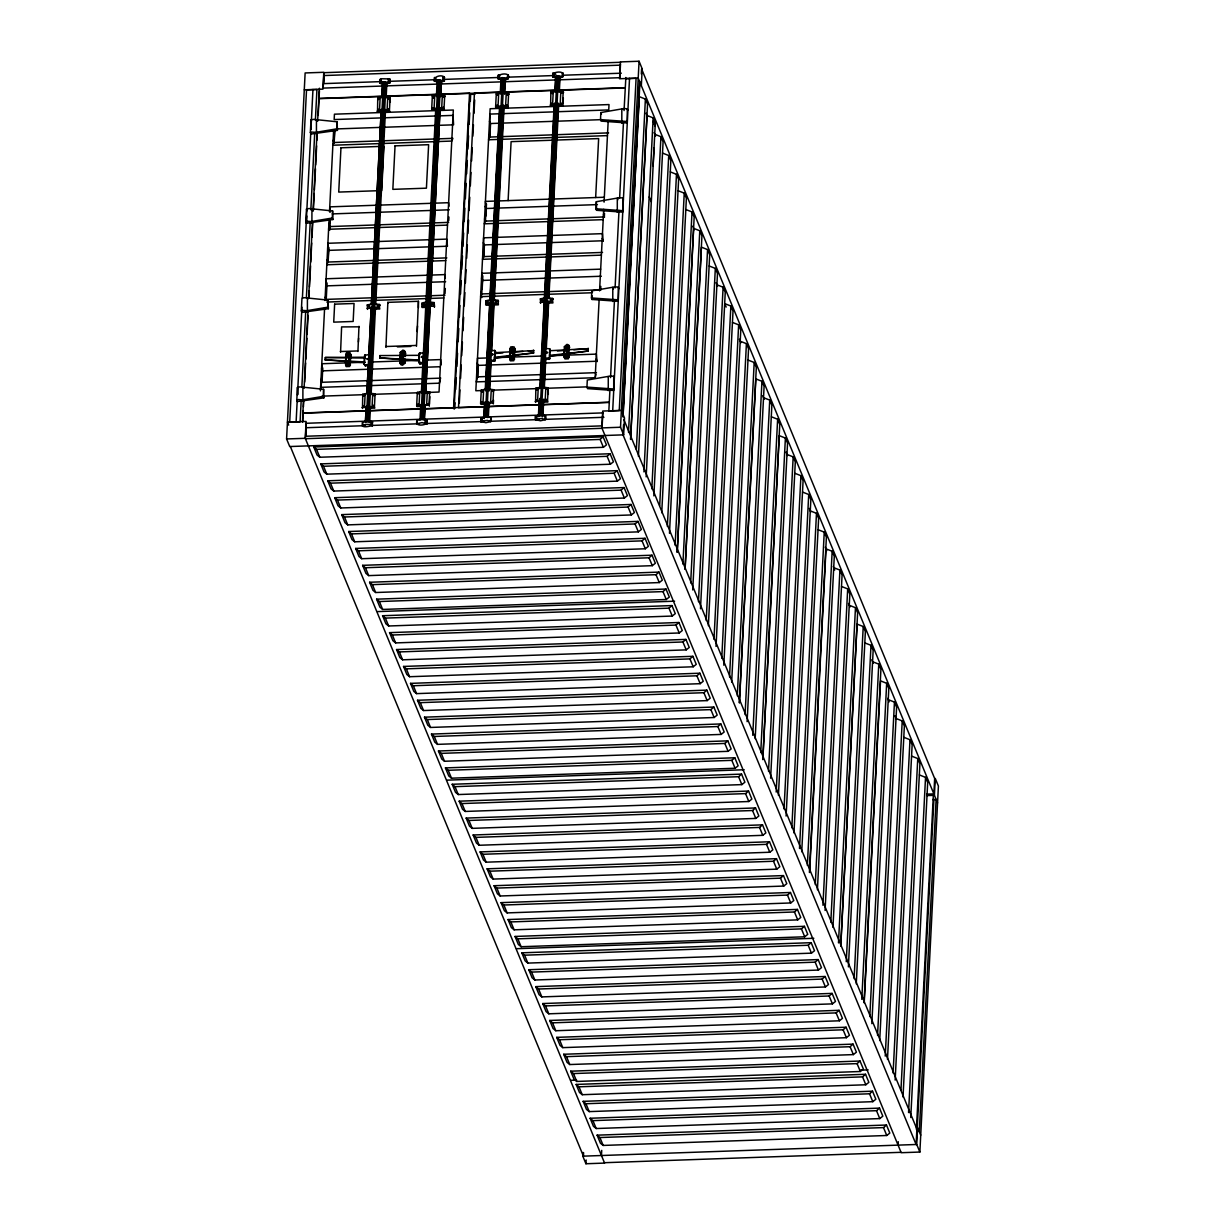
<?xml version="1.0" encoding="UTF-8"?>
<svg xmlns="http://www.w3.org/2000/svg" width="1225" height="1225" viewBox="0 0 1225 1225"><rect width="100%" height="100%" fill="white"/><g stroke="black" fill="none" stroke-linecap="round" stroke-linejoin="round"><path stroke-width="1.5" d="M937.554 802.896L934.415 795.316L935.272 778.457L938.411 786.037L919.868 1152.051L901.217 1152.71L601.873 427.908L602.731 411.049L621.381 410.406L624.505 417.985L623.647 434.844L289.728 446.543L286.589 438.963L305.132 72.949L323.783 72.29L322.925 89.149L304.29 89.808M296.802 400.039L297.445 387.437L299.972 386.87L323.599 389.29L323.859 397.865L297.43 401.555L296.802 400.039L298.226 399.564L302.253 399.855L323.232 396.364L323.859 397.865M301.319 310.874L301.962 298.272L304.489 297.69L328.101 300.11L328.377 308.7L301.947 312.39L301.319 310.874L302.743 310.4L306.771 310.691L327.749 307.199L328.377 308.7M305.837 221.71L306.48 209.108L309.006 208.526L332.618 210.945L332.894 219.535L306.464 223.226L305.837 221.71L307.261 221.235L311.288 221.526L332.266 218.035L332.894 219.535M310.354 132.545L310.997 119.943L313.523 119.361L337.135 121.78L337.411 130.371L310.982 134.046L310.354 132.545L311.778 132.07L315.805 132.346L336.783 128.855L337.411 130.371M296.128 421.798L297.185 400.789M297.476 395.062L301.932 307.215M302.422 297.66L310.737 133.418M310.936 129.605L312.957 89.502M297.797 394.358L297.445 387.437M306.464 223.226L306.832 216.013M311.257 128.656L310.997 119.943M301.166 400.805L300.094 421.813L289.697 422.181L306.526 89.869L316.938 89.517L315.392 120.065M301.84 387.437L305.714 311.043M306.388 297.675L310.155 223.195M310.844 209.827L314.703 133.433M302.897 387.253L302.881 401.356M307.414 298.088L307.398 312.191M302.498 421.676L303.494 399.779M304.076 388.34L307.934 312.038M308.608 298.686L312.482 222.399M313.049 210.96L317.015 132.759M317.597 121.306L319.388 88.231M302.652 422.058L303.233 410.62M303.433 406.822L303.708 401.096M304.673 382.062L305.637 363.013M305.837 359.201L306.893 338.253M307.092 334.44L308.057 315.407M308.93 298.257L309.312 290.647M309.496 286.834L310.568 265.886M310.752 262.073L311.717 243.025M312.007 237.313L312.788 222.077M313.355 210.654L314.228 193.519M314.427 189.707L315.483 168.759M315.683 164.946L316.647 145.898M316.938 140.186L317.321 132.576M318.194 115.426L319.434 90.681M582.993 1152.419L582.809 1156.17L585.933 1163.75L604.583 1163.092L305.239 438.305L306.097 421.446L287.446 422.104L288.702 425.136M320.414 390.882L324.625 307.72M324.993 300.477L329.127 218.969M329.494 211.772L333.629 130.187M422.502 383.777L320.598 387.345L322.451 370.853L321.792 363.748L346.323 362.891M373.273 277.11L326.095 278.764L326.064 299.39L371.359 297.813M428.719 261.185L326.799 264.768L327.963 262.043L328.545 250.375L327.902 243.285L375.08 241.631M375.784 227.62L328.606 229.274L330.122 219.352M434.768 141.656L332.863 145.224L334.012 142.513L334.609 130.677M322.772 367.944L322.022 382.659L320.965 380.102M327.075 282.96L326.217 299.757L325.161 297.2M328.867 247.465L328.116 262.41L327.06 259.853M329.739 230.193L330.183 221.526M334.762 131.044L334.165 142.881L333.108 140.324M323.232 396.364L323.599 389.29M327.749 307.199L328.101 300.11M332.266 218.035L332.618 210.945M336.783 128.855L337.135 121.78M364.774 362.753L325.238 359.859L325.36 357.501L364.667 357.21L365.004 358.052L325.36 357.501M325.391 360.227L325.513 357.884M340.581 352.08L341.607 326.922L359.185 326.83M345.343 360.793L346.231 366.597L349.676 366.474L350.962 355.158L349.906 352.601L346.461 352.723L345.496 357.562M345.588 365.05L346.078 355.327L346.874 353.734L350.335 353.612M346.093 363.641L349.202 363.029L346.093 363.641L345.833 361.268L348.911 361.161L349.171 363.534M346.537 354.775L346.491 355.924L349.554 355.817L349.615 354.668L346.537 354.775L345.557 360.15M345.802 365.586L347.502 366.168L350.059 363.871L350.549 354.147L350.962 355.158M357.93 351.468L358.971 326.309M358.42 342.005L358.603 338.207M364.192 364.162L364.652 355.327L369.123 354.576L369.047 365.724L365.326 365.862L364.192 364.162L365.326 365.862M362.478 408.492L362.753 394.297L365.908 393.577A4.823 2.052 2.9 0 1 371.451 393.393L375.095 393.853L375.493 394.833M364.667 357.21L364.422 361.926L325.238 359.859M367.5 309.389L367.286 304.933L370.44 304.229A4.823 2.052 2.9 0 1 375.983 304.03L379.612 304.504L380.026 305.469M377.499 112.164L377.759 97.954L380.914 97.25A4.823 2.052 2.9 0 1 386.457 97.051L390.101 97.525L390.316 102.287M365.004 358.052L364.652 355.327M362.309 425.871L362.569 422.12L367.5 421.032L372.369 421.722L372.431 425.81L371.114 425.887C358.052 429.133 362.248 422.058 372.201 425.243L372.431 425.81M381.266 83.821L379.673 83.086L380.807 78.737L389.734 78.936L389.795 83.024L385.63 84.035M362.569 426.086L362.569 422.12M379.934 83.3L379.934 79.334M362.079 407.512L364.453 407.435L365.127 394.205M367.102 308.424L369.475 308.333L369.659 304.857M377.086 111.184L379.474 111.108L380.133 97.877M366.183 406.669L365.417 421.905L369.705 422.058M366.872 393.317L371.206 307.552M371.405 303.739L381.251 109.331M381.833 97.893L382.598 82.642L384.742 82.075L386.886 83.361M365.417 422.487L366.183 407.236M366.872 393.883L368.312 365.295M368.893 353.872L371.206 308.118M371.405 304.305L381.159 111.797M381.924 96.545L382.598 82.642M366.229 421.477L383.425 82.213M367.561 421.354L384.742 82.075M368.878 421.568L386.074 82.305M369.705 422.625L370.471 406.807M371.144 394.037L375.493 307.705M375.692 304.458L385.538 109.469M386.12 98.046L386.886 82.795M370.853 425.243L371.022 421.737M389.795 83.024L388.218 82.458L388.386 78.936M369.537 408.247L374.819 408.063L374.421 407.083L372.048 407.175L372.722 393.945M374.559 309.144L379.842 308.96L379.444 307.98L377.07 308.072L377.239 304.581M384.543 111.919L389.841 111.72L389.428 110.755L387.054 110.832L387.728 97.617M372.201 425.243L372.369 421.722M389.565 82.443L389.734 78.936M374.421 407.083L375.095 393.853M379.444 307.98L379.612 304.504M389.428 110.755L390.101 97.525M423.636 363.825L419.899 363.947L419.348 360.839L379.811 357.945L379.934 355.587L419.241 355.311L419.593 356.138M379.964 358.312L379.934 355.587M385.936 347.303L387.85 302.361L418.429 301.289L418.46 307.582M405.215 359.721L405.062 362.967L402.504 365.264L400.805 364.683L399.748 362.125L399.917 358.894M400.085 355.648L400.253 352.402L402.795 350.105L404.495 350.687L405.552 353.244L405.383 356.49M400.33 359.905L400.177 363.136L399.748 362.125M400.498 356.659L401.463 351.82M403.362 358.695C405.904 362.722 398.998 362.967 400.284 358.803M400.56 357.042L401.126 352.861L404.204 352.754L403.638 356.934L400.284 357.072M400.391 363.672L403.837 363.549L404.801 358.711M404.97 355.48L405.123 352.233L405.552 353.244M416.5 346.231L418.429 301.289M417.25 331.5L417.526 325.988M419.226 363.335L419.226 353.413L423.697 352.662L424.141 353.734M420.588 406.455L417.067 406.577L416.668 405.597L417.327 392.383L420.481 391.663A4.823 2.052 2.9 0 1 426.024 391.479L429.669 391.939L430.082 392.919M419.348 360.839L419.241 355.311M427.372 307.291L422.089 307.475L421.859 303.019L425.014 302.315A4.823 2.052 2.9 0 1 430.557 302.116L434.201 302.59L434.431 307.046L434.201 302.59M437.371 110.066L432.073 110.25L431.675 109.27L432.348 96.04L435.503 95.336A4.823 2.052 2.9 0 1 441.046 95.137L444.69 95.611L445.088 96.591M416.898 423.957L417.143 420.221L422.089 419.118L426.958 419.808L427.02 423.896L425.703 423.988C422.671 425.657 414.326 426.101 417.143 420.221M437.938 82.167C428.49 80.421 439.132 72.995 444.323 77.022L444.384 81.11L440.219 82.121M434.523 81.386L434.523 77.42M416.668 405.597L419.042 405.521L419.716 392.291M421.691 306.51L424.064 306.418L424.233 302.942M431.675 109.27L434.048 109.193L434.722 95.963M420.007 420.007L420.772 404.755M421.354 393.317L435.733 109.316M436.422 96.545L437.187 80.727L439.331 80.161L441.475 80.881L440.694 96.698M423.697 352.662L423.192 362.738L418.782 362.248M437.999 80.299L420.818 419.562L423.467 419.654L440.648 80.391M422.135 419.44L439.331 80.161M424.279 420.144L425.06 404.893M425.642 393.47L440.127 107.555M440.694 96.132L441.475 80.881M424.386 418.812L425.06 405.475M425.733 392.123L430.082 306.357M430.266 302.544L440.127 108.137M427.02 423.896L425.427 423.329L425.611 419.823M444.384 81.11L442.792 80.544L442.975 77.022M429.408 406.149L429.01 405.169L426.622 405.261L427.295 392.031M434.017 306.066L431.644 306.158L431.828 302.667M444.415 109.821L444.017 108.841L441.643 108.918L442.317 95.703M426.775 423.329L426.958 419.808M444.139 80.544L444.323 77.022M429.01 405.169L429.669 391.939M444.017 108.841L444.69 95.611M429.5 404.25L429.883 396.701M445.042 293.541L445.303 288.472M448.748 220.592L448.917 216.993M440.908 94.141L469.542 93.146L453.587 407.848L424.968 408.844M454.123 409.119L470.063 94.417L474.978 94.248M454.751 408.492L455.042 402.78M455.715 389.428L456.297 377.974M456.879 366.535L457.553 353.183M458.135 341.744L458.808 328.392M459.39 316.938L459.957 305.5M460.539 294.061L461.228 280.709M461.794 269.255L462.483 255.918M462.958 246.378L463.632 233.026M464.214 221.587L464.888 208.235M465.377 198.695L466.143 183.428M466.633 173.904L467.307 160.552M467.889 149.098L468.562 135.745M469.144 124.307L469.726 112.868M470.308 101.415L470.599 95.703L469.542 93.146M459.314 403.224L460.003 389.887M460.569 378.433L461.258 365.081M461.733 355.556L462.407 342.204M462.989 330.75L463.663 317.397M464.244 305.959L464.918 292.607M465.408 283.067L466.082 269.714M466.664 258.276L467.337 244.923M467.919 233.485L468.593 220.132M469.083 210.593L469.757 197.24M470.339 185.802L471.013 172.449M471.594 160.996L472.268 147.658M472.85 136.205L473.432 124.766M473.998 113.312L474.688 99.975M485.728 381.557L476.28 381.894L477.551 376.841L477.474 358.282L486.922 357.96M490.046 296.328L480.598 296.664L481.762 293.939L482.436 280.418L481.792 273.313L491.225 272.976M546.656 257.051L482.497 259.302L483.645 256.592L483.584 237.818L493.017 237.497M493.721 223.486L484.288 223.823L485.452 221.097L486.08 208.51L485.422 201.405L494.869 201.068M497.993 139.436L488.545 139.773L489.709 137.062L489.847 114.093L554.022 111.858M481.747 297.583L480.858 291.749M482.16 289.238L482.834 275.87M485.866 216.075L486.478 203.962M489.816 404.036L481.012 404.342L480.598 403.362L481.272 390.132L484.426 389.428A4.823 2.052 2.9 0 1 489.969 389.228L493.614 389.703L494.012 390.683M498.146 300.355L498.361 304.811L486.019 305.239L485.804 300.783L488.959 300.079A4.823 2.052 2.9 0 1 494.502 299.88L498.146 300.355L498.544 301.319M499.54 107.877L496.018 107.999L495.62 107.034L496.278 93.804L499.433 93.1A4.823 2.052 2.9 0 1 504.976 92.901L508.62 93.376L509.033 94.356M480.751 421.431L480.935 417.909L482.252 417.832C485.299 416.148 493.537 415.75 490.796 421.599L485.85 422.702L480.751 421.431L487.198 420.374L490.796 421.599M501.102 79.686L498.116 78.645L498.299 75.123L499.616 75.047C502.663 73.347 510.902 72.964 508.161 78.813L505.481 79.809M480.981 422.013L480.935 417.909M498.345 79.212L498.299 75.123M482.068 421.354L482.252 417.832M480.598 403.362L482.972 403.285L483.645 390.055M485.621 304.259L487.994 304.183L488.178 300.692M495.62 107.034L497.993 106.943L498.667 93.728M498.116 78.645L499.433 78.568L499.616 75.047M484.579 402.811L483.798 418.062L484.978 402.29M485.253 389.473L489.602 303.708M489.786 299.895L499.54 107.387M500.213 94.034L500.994 78.798L502.495 77.956L505.496 78.905L504.715 94.157M485.544 390.852L499.938 106.851M500.612 93.513L501.392 78.262M484.258 418.613L484.457 414.8M486.202 380.5L486.968 365.249M487.351 357.623L488.132 342.372M488.607 332.848L489.388 317.597M489.862 308.072L490.061 304.259M490.245 300.447L490.643 292.821M491.026 285.195L491.792 269.944M492.282 260.42L493.047 245.168M493.537 235.644L494.303 220.393M494.793 210.853L495.467 197.516M495.941 187.992L496.722 172.74M497.197 163.216L497.978 147.965M498.452 138.425L499.233 123.189M499.708 113.649L499.999 107.938M500.872 90.788L500.994 78.798M485.299 417.22L502.495 77.956M486.692 417.266L503.888 77.987M490.796 350.319L490.276 360.395L494.012 360.257L495.206 350.748L490.796 350.319L491.24 351.391M487.841 417.618L488.622 402.367M489.188 390.943L503.674 105.028M504.256 93.605L505.037 78.354M488.407 416.27L489.081 402.933M489.755 389.581L491.21 360.992M491.684 351.468L494.104 303.815M494.288 300.002L504.042 107.494M493.537 400.131L493.338 403.913L492.94 402.933L490.567 403.01L491.24 389.795M497.962 303.831L495.589 303.922L495.757 300.431M503.062 107.754L508.36 107.57L507.962 106.606L505.573 106.682L506.247 93.452M490.612 421.155L490.781 417.633M508.161 78.813L508.145 74.848M490.72 361.467L495.191 360.671L495.222 352.647L533.794 350.58L528.327 350.993M492.94 402.933L493.614 389.703M502.847 352.922L495.558 353.474L495.206 350.748M507.962 106.606L508.62 93.376M508.115 200.578L511.101 141.641L552.965 140.186M509.478 355.051L510.381 360.839L513.826 360.717L515.112 349.401L514.056 346.859L510.611 346.981L509.646 351.805M509.738 359.308L509.906 356.062M513.765 348.926L513.214 353.091L510.136 353.213L510.687 349.033L513.765 348.926L513.168 352.57L510.09 352.693L509.814 348.558M510.243 357.884L513.352 357.271L510.243 357.884L509.983 355.51L513.061 355.403L513.321 357.777M510.687 349.033L510.641 350.166L513.704 350.059M509.952 359.828L513.413 359.706L514.362 354.882M514.531 351.636L514.699 348.39L515.112 349.401M495.329 358.175L533.671 352.922L533.641 350.212M535.585 402.428L535.861 388.218L539.015 387.513A4.823 2.052 2.9 0 1 544.558 387.33L548.203 387.789L548.31 394.435M540.608 303.325L540.378 298.869L543.532 298.165A4.823 2.052 2.9 0 1 549.076 297.966L552.72 298.441L553.118 299.405M550.607 106.1L550.867 91.89L554.022 91.186A4.823 2.052 2.9 0 1 559.565 90.987L563.209 91.462L563.607 92.442M535.34 419.517L535.509 416.01L536.826 415.918C539.873 414.234 548.126 413.836 545.37 419.685L540.439 420.788L535.34 419.517L541.787 418.46L545.37 419.685M555.691 77.772L552.705 76.731L552.873 73.209L554.19 73.132C557.237 71.433 565.491 71.05 562.734 76.899L560.07 77.895M535.57 420.098L535.509 416.01M552.934 77.297L552.873 73.209M536.642 419.44L536.826 415.918M535.187 401.448L537.561 401.371L538.234 388.141M540.21 302.345L542.583 302.269L542.752 298.778M550.193 105.12L552.567 105.028L553.241 91.814M552.705 76.731L554.022 76.654L554.19 73.132M539.153 400.897L538.388 416.148L542.43 415.704M539.827 387.559L554.129 105.472M554.803 92.135L555.568 76.884L557.069 76.042L560.07 76.991L559.304 92.243M538.847 416.699L539.643 398.462M540.302 388.111L544.574 301.258M544.773 297.445L554.619 103.038M555.201 91.599L555.966 76.348M539.888 415.306L557.069 76.042M541.282 415.352L558.462 76.073M542.491 416.791L543.196 400.468M543.946 388.203L548.218 301.35M548.478 298.624L558.263 103.13M558.845 91.691L559.611 76.44M542.889 416.255L543.762 399.105M544.344 387.667L545.783 359.078M546.365 347.64L548.678 301.901M548.877 298.088L558.631 105.58M542.644 402.183L547.927 401.999L547.529 401.019L545.156 401.096L545.814 387.881M547.667 303.08L552.95 302.897L552.552 301.917L550.178 302.008L550.347 298.517M552.368 106.039L562.933 105.656L562.535 104.692L560.162 104.768L560.836 91.538M545.186 419.241L545.37 415.719M562.734 76.899L562.734 72.933M549.336 357.685L549.78 348.834L545.37 348.405L544.865 358.481L549.336 357.685L549.78 358.757L545.309 359.553M549.78 358.757L549.795 350.733L588.383 348.666L573.805 349.768M547.529 401.019L548.203 387.789M550.147 351.56L549.78 348.834M552.552 301.917L552.72 298.441M562.535 104.692L563.209 91.462M563.041 103.773L563.316 98.107M569.365 353.979L568.415 358.803L564.955 358.925L563.898 356.368L564.403 346.66L566.945 344.347L568.645 344.945L569.702 347.502M569.058 345.955L565.613 346.078L564.648 350.901L567.742 350.672L568.354 347.012L565.276 347.119L564.373 351.805M564.572 353.596L567.65 353.489C569.64 357.302 563.01 356.781 564.434 353.045M564.434 351.315L565.276 347.119M567.512 351.208L568.354 347.012M564.541 357.914L567.987 357.792L568.783 356.199L569.273 346.476M595.656 197.516L598.642 138.578L556.763 140.048M549.903 356.261L588.26 351.024L588.23 348.298M613.725 376.366L613.71 390.469L587.556 388.631L586.943 387.115L587.296 380.041L610.8 375.968L613.725 376.366L614.353 377.867M618.242 287.186L618.227 301.304L592.073 299.467L591.461 297.951L591.813 290.876L615.317 286.803L618.242 287.186L618.87 288.702M622.759 198.021L622.744 212.139L596.59 210.302L595.978 208.786L596.33 201.712L619.835 197.638L622.759 198.021L623.387 199.537M627.277 108.857L627.261 122.975L601.107 121.122L600.495 119.621L600.847 112.547L624.352 108.474L627.277 108.857L627.904 110.373M592.073 299.467L592.257 295.929M596.59 210.302L596.33 201.712M544.222 379.505L595.182 377.713L599.117 299.957M599.576 290.861L603.711 209.352M604.078 202.14L608.212 120.555M600.648 289.774L600.817 286.39M604.522 213.334L604.338 216.932L498.652 220.638M602.822 412.902L602.042 428.306L305.408 438.703L306.189 423.283L365.218 421.216M619.804 77.711L620.493 64.006M608.274 376.55L608.258 390.653M621.825 109.056L621.81 123.158M609.912 389.979L608.84 410.987L619.253 410.62L636.081 78.323L625.684 78.691M610.54 377.591L614.46 300.232M615.072 287.952L619.008 210.47M619.62 198.312L623.479 122.01M624.061 110.572L625.853 77.497M612.699 410.712L629.528 78.4M583.605 1152.725L583.422 1156.14L290.34 446.513M623.647 434.844L620.524 427.249L639.067 61.25L620.417 61.908L619.559 78.752L638.21 78.109L933.879 793.892L926.667 794.137M622.805 413.866L639.634 81.57M622.974 416.806L639.756 85.428M623.035 416.607L639.251 96.652L645.391 99.072L647.535 104.248L630.553 439.438M585.933 1163.75L586.132 1159.998M623.556 424.585L623.035 434.86L916.116 1144.487L916.897 1129.082L623.816 419.455M641.318 73.99L641.578 68.86L934.66 778.487L933.879 793.892M641.333 85.689L642.191 68.83L639.067 61.25M628.517 432.348L645.391 99.072M630.615 439.224L647.014 115.472L653.17 117.876L655.298 123.067L638.424 456.343M636.372 449.253L653.17 117.876M601.46 1155.512L601.72 1150.382M653.093 166.003L653.997 148.026M643.952 471.885L660.933 136.695L654.793 134.291M646.157 476.862L663.077 141.886L660.933 136.695M651.822 488.79L668.712 155.514L662.557 153.094M653.859 495.88L670.841 160.689L668.712 155.514M659.693 505.711L676.476 174.333L670.335 171.913M661.73 512.785L678.619 179.508L676.476 174.333M667.365 526.428L684.239 193.137L678.099 190.733M669.478 533.304L686.383 198.328L684.239 193.137M675.128 545.232L692.018 211.956L685.878 209.536M677.18 552.322L694.162 217.131L692.018 211.956M677.241 552.123L693.641 228.355L699.781 230.775L701.925 235.95L685.051 569.227M682.907 564.051L699.781 230.775M685.112 569.028L701.42 247.174L707.56 249.578L709.704 254.769L692.722 589.96M690.67 582.87L707.56 249.578M698.449 601.689L715.323 268.397L709.183 265.993M700.486 608.764L717.467 273.588L715.323 268.397M706.212 620.493L723.102 287.217L716.962 284.797M708.356 625.684L725.246 292.392L723.102 287.217M713.991 639.312L730.866 306.036L724.725 303.616L726.149 307.077M716.028 646.402L733.009 311.211L730.866 306.036M721.755 658.131L738.644 324.839L732.504 322.435M723.807 665.206L740.773 330.03L738.644 324.839M729.533 676.935L746.408 343.658L740.268 341.254M731.662 682.126L748.552 348.849L746.408 343.658M737.297 695.754L754.187 362.478L748.031 360.058M739.349 702.844L756.315 367.653L754.187 362.478M739.41 702.629L755.81 378.877L761.95 381.297L764.094 386.472L747.112 721.663M745.076 714.573L761.95 381.297M752.747 735.291L769.729 400.1L763.573 397.696M755.182 738.675L771.857 405.291L769.729 400.1M760.74 752.518L777.63 419.241L771.474 416.822M762.792 759.607L779.758 424.417L777.63 419.241M762.853 759.393L779.253 435.641L785.393 438.06L787.537 443.236L770.617 778.212M768.519 771.337L785.393 438.06M776.191 792.054L793.172 456.864L787.017 454.46M778.426 795.331L795.301 462.055L793.172 456.864M784.046 808.959L800.936 475.683L794.795 473.263M786.098 816.049L803.079 480.858L800.936 475.683M791.825 827.778L808.714 494.502L802.559 492.083M793.968 832.954L810.843 499.678L808.714 494.502M799.496 848.496L816.478 513.306L810.338 510.902M801.732 851.773L818.622 518.497L816.478 513.306M807.367 865.417L824.241 532.125L818.101 529.721M809.403 872.491L826.385 537.316L824.241 532.125M809.71 870.699L826.002 548.846L832.158 551.265L834.286 556.441L817.412 889.717M815.268 884.542L832.158 551.265M822.94 905.26L839.921 570.084L833.781 567.665M825.083 910.451L842.065 575.26L839.921 570.084M830.81 922.18L847.685 588.888L841.544 586.484M832.954 927.356L849.828 594.079L847.685 588.888M838.482 942.898L855.463 607.707L849.323 605.288M840.717 946.175L857.607 612.883L855.463 607.707M840.779 945.96L857.087 624.107L863.227 626.526L865.371 631.702L848.389 966.893M846.261 961.702L863.227 626.526M854.116 978.622L871.006 645.33L864.865 642.926M856.26 983.798L873.149 650.521L871.006 645.33M861.787 999.34L878.769 664.149L872.629 661.745M864.038 1002.617L880.913 669.34L878.769 664.149M864.222 1002.724L880.53 680.87L886.67 683.29L888.814 688.465L871.832 1023.656M869.796 1016.566L886.67 683.29M877.559 1035.385L894.449 702.093L888.309 699.689M879.703 1040.561L896.593 707.284L894.449 702.093M885.231 1056.103L902.213 720.913L896.072 718.508M887.482 1059.38L904.356 726.103L902.213 720.913M893.102 1073.008L909.991 739.732L903.851 737.312M895.153 1080.098L912.135 744.907L909.991 739.732M898.078 1145.115L898.262 1141.7M900.972 1089.928L917.755 758.551L911.614 756.131M903.009 1097.003L919.898 763.726L917.755 758.551M908.552 1112.545L925.533 777.354L919.393 774.95M910.757 1117.522L927.677 782.545L925.533 777.354M916.423 1129.45L933.297 796.173M917.203 1129.389L933.909 799.45M919.868 1152.051L916.729 1144.472L917.586 1127.612L920.71 1135.192M919.286 1131.732L936.114 799.435L932.654 799.558M348.712 359.369L349.554 355.817M400.223 357.562L400.361 356.353L403.592 356.414L404.204 352.754M403.301 357.455L403.592 356.414M349.615 354.668L348.62 360.043M400.529 356.521L401.126 352.861M440.342 379.811L439.484 383.18L426.285 383.639M595.182 377.713L596.024 374.345M379.673 83.086L382.43 81.861L388.218 82.458M434.263 81.172L437.019 79.947L442.792 80.544M508.421 75.062L507.456 75.889M562.995 73.148L562.045 73.975M545.63 415.933L544.681 416.76M378.357 99.378L379.306 98.995M378.418 99.531L379.382 99.148M377.821 110.127L378.693 109.546L377.958 110.464M378.831 109.898L377.882 110.281M389.228 98.444L388.493 99.363L389.305 98.643M388.417 99.179L389.366 98.796M387.728 109.576L388.907 109.729L388.31 109.071M388.769 109.392L387.804 109.775L388.83 109.546M432.946 97.464L433.895 97.081M433.083 97.801L433.956 97.234M432.394 108.213L433.497 108.168L432.456 108.367M442.853 96.913L444.032 97.066L443.083 97.449M442.929 97.112L443.894 96.729M443.006 97.265L443.955 96.882M442.317 107.662L443.343 107.478M443.404 107.632L442.455 108.014M443.312 108.183L443.266 107.279M368.832 305.821L368.021 306.556L367.286 304.933M367.944 306.357L368.893 305.974M347.563 353.658L348.727 353.811L347.778 354.193M347.701 353.994L348.65 353.612M347.073 364.928L348.022 364.545M347.134 365.081L348.099 364.698M377.943 306.02L378.831 305.469M378.326 306.143L378.755 305.285M496.829 95.029L498.008 95.182L496.967 95.366M496.906 95.213L497.871 94.83M367.469 358.603C365.647 359.859 368.25 357.838 367.439 359.308M497.381 105.733C495.359 107.08 497.886 104.707 496.86 105.258M496.37 105.963L497.319 105.58M506.905 94.861L507.854 94.478M507.778 94.294L507.426 95.351L507.916 94.631M506.277 105.427L507.456 105.58L506.507 105.963M506.354 105.61L507.318 105.227M506.43 105.779L507.38 105.381M363.458 395.017C363.886 397.757 364.728 393.485 363.35 395.568M364.376 395.338L363.412 395.721M362.738 406.118L363.764 405.934M362.876 406.47L363.687 405.735M373.349 395.216L374.452 395.185M373.487 395.568L374.36 394.986M423.483 304.06L422.38 304.106L423.421 303.907M372.798 405.965L373.763 405.582M372.951 406.317L373.824 405.735M402.137 351.743L403.316 351.897L402.29 352.08M402.213 351.927L403.178 351.544M401.662 363.013L402.612 362.631M401.586 362.83L402.673 362.784M432.563 303.402C432.992 306.143 433.818 301.855 432.456 303.953M432.517 304.106L433.482 303.708M551.556 93.452L552.444 92.916M421.676 356.552L421.247 357.424M552.414 93.621L552.582 93.268M422.013 357.394L421.967 356.49M551.97 103.819C549.948 105.166 552.475 102.793 551.449 103.344M550.944 104.048L551.908 103.666M561.555 93.115L562.505 92.717M561.632 93.299L562.581 92.916M560.866 103.512L562.045 103.666L561.004 103.865M560.943 103.712L561.892 103.313M418.889 393.271L418.077 394.006L417.327 392.383M417.449 404.556L418.353 404.02M418.307 404.725L418.491 404.373M427.938 393.302L429.026 393.271M428 393.455L428.949 393.072M427.387 404.051L428.337 403.668M427.311 403.867L428.398 403.821M486.493 302.208C488.821 301.396 485.284 302.468 485.804 300.783M486.432 302.054L487.382 301.672M496.431 301.702L497.381 301.319M496.493 301.855L497.442 301.472M491.975 354.592L493.078 354.546L491.899 354.392M492.037 354.745L492.986 354.362M481.9 391.418L482.864 391.02M481.272 390.132L482.053 391.755L482.926 391.188M481.364 402.167L482.451 402.122L481.425 402.321M511.882 347.548L512.708 348.405L512.28 347.379M492.006 390.515C492.435 393.256 493.262 388.983 491.899 391.066M491.96 391.219L492.909 390.836M512.096 358.603L511.744 359.66L511.805 358.665M541.971 299.757L541.159 300.493L541.894 299.558M492.312 401.433L491.501 402.152M541.082 300.293L542.032 299.911M492.373 401.586L491.424 401.968M492.266 402.137L492.236 401.233M551.005 299.788L551.97 299.405M551.158 300.14L552.031 299.558M546.564 352.678L547.652 352.632L546.626 352.831M536.489 389.504L537.438 389.121M535.861 388.218L536.627 389.841L537.499 389.274M535.938 400.253L536.902 399.871M535.861 400.054L536.963 400.024M567.282 346.491L566.287 345.986M546.411 388.953L547.575 389.106L546.549 389.305M546.488 389.152L547.437 388.769M565.736 357.072L566.899 357.225L565.95 357.608M565.981 356.904L566.823 357.026L565.904 356.72M546.809 399.319L546.074 400.238L546.886 399.518M545.998 400.054L546.962 399.672M365.096 356.398L365.326 354.714M313.753 446.987L316.555 449.361L600.143 439.423L603.129 436.835L606.452 444.889L603.404 447.309L319.817 457.247L317.076 455.042L313.753 446.987L603.129 436.835M320.736 463.892L323.538 466.266L607.125 456.328L610.111 453.755L613.449 461.81L610.387 464.229L326.799 474.167L324.058 471.947L320.736 463.892L610.111 453.755M327.718 480.797L330.52 483.171L614.123 473.233L617.094 470.66L620.432 478.715L617.369 481.134L333.782 491.072L331.041 488.852L327.718 480.797L617.094 470.66M334.701 497.702L337.503 500.076L621.106 490.138L624.076 487.565L627.414 495.62L624.367 498.039L340.764 507.977L338.023 505.757L334.701 497.702L624.076 487.565M341.683 514.622L344.485 516.996L628.088 507.058L631.059 504.47L634.397 512.525L631.35 514.944L347.747 524.882L345.006 522.677L341.683 514.622L631.059 504.47M348.666 531.528L351.468 533.901L635.071 523.963L638.041 521.391L641.379 529.445L638.332 531.864L354.729 541.802L351.988 539.582L348.666 531.528L638.041 521.391M355.648 548.433L358.45 550.806L642.053 540.868L645.039 538.296L648.362 546.35L645.315 548.769L361.712 558.707L358.971 556.487L355.648 548.433L645.039 538.296M362.631 565.337L365.433 567.726L649.036 557.788L652.022 555.201L655.344 563.255L652.297 565.674L368.694 575.612L365.953 573.392L362.631 565.337L652.022 555.201M369.613 582.258L372.415 584.631L656.018 574.693L659.004 572.106L662.327 580.16L659.28 582.579L375.677 592.517L372.951 590.312L369.613 582.258L659.004 572.106M376.596 599.163L379.398 601.536L663.001 591.598L665.987 589.026L669.309 597.08L666.262 599.5L382.659 609.438L379.934 607.217L376.596 599.163L665.987 589.026M382.583 615.731L385.385 618.104L668.972 608.167L671.958 605.579L675.281 613.648L672.234 616.053L388.647 625.99L385.906 623.785L382.583 615.731L671.958 605.579M389.565 632.636L392.368 635.009L675.955 625.072L678.941 622.499L682.264 630.553L679.217 632.973L395.629 642.911L392.888 640.69L389.565 632.636L678.941 622.499M396.548 649.541L399.35 651.914L682.938 641.977L685.923 639.404L689.262 647.458L686.199 649.878L402.612 659.816L399.871 657.595L396.548 649.541L685.923 639.404M403.53 666.446L406.333 668.835L689.935 658.897L692.906 656.309L696.244 664.363L693.197 666.783L409.594 676.721L406.853 674.516L403.53 666.446L692.906 656.309M410.513 683.366L413.315 685.74L696.918 675.802L699.888 673.214L703.227 681.284L700.179 683.688L416.577 693.626L413.836 691.421L410.513 683.366L699.888 673.214M417.495 700.271L420.298 702.645L703.9 692.707L706.871 690.134L710.209 698.189L707.162 700.608L423.559 710.546L420.818 708.326L417.495 700.271L706.871 690.134M424.478 717.176L427.28 719.55L710.883 709.612L713.853 707.039L717.192 715.094L714.144 717.513L430.542 727.451L427.801 725.231L424.478 717.176L713.853 707.039M431.46 734.081L434.263 736.47L717.865 726.532L720.851 723.944L724.174 731.999L721.127 734.418L437.524 744.356L434.783 742.151L431.46 734.081L720.851 723.944M438.443 751.002L441.245 753.375L724.848 743.437L727.834 740.849L731.157 748.919L728.109 751.323L444.507 761.261L441.766 759.056L438.443 751.002L727.834 740.849M445.425 767.907L448.228 770.28L731.83 760.342L734.816 757.77L738.139 765.824L735.092 768.243L451.489 778.181L448.763 775.961L445.425 767.907L734.816 757.77M452.193 784.276L454.996 786.649L738.583 776.711L741.569 774.123L744.892 782.193L741.845 784.612L458.257 794.55L455.516 792.33L452.193 784.276L741.569 774.123M459.176 801.181L461.978 803.554L745.566 793.616L748.552 791.044L751.874 799.098L748.827 801.518L465.24 811.455L462.499 809.235L459.176 801.181L748.552 791.044M466.158 818.086L468.961 820.459L752.548 810.521L755.534 807.949L758.857 816.003L755.81 818.423L472.222 828.36L469.481 826.14L466.158 818.086L755.534 807.949M473.141 834.991L475.943 837.379L759.546 827.442L762.517 824.854L765.855 832.908L762.792 835.327L479.205 845.265L476.464 843.06L473.141 834.991L762.517 824.854M480.123 851.911L482.926 854.284L766.528 844.347L769.499 841.774L772.837 849.828L769.79 852.248L486.187 862.186L483.446 859.965L480.123 851.911L769.499 841.774M487.106 868.816L489.908 871.189L773.511 861.252L776.482 858.679L779.82 866.733L776.772 869.153L493.17 879.091L490.429 876.87L487.106 868.816L776.482 858.679M494.088 885.721L496.891 888.094L780.493 878.157L783.464 875.584L786.802 883.638L783.755 886.058L500.152 895.996L497.411 893.775L494.088 885.721L783.464 875.584M501.071 902.641L503.873 905.015L787.476 895.077L790.462 892.489L793.785 900.543L790.737 902.963L507.135 912.901L504.394 910.696L501.071 902.641L790.462 892.489M508.053 919.546L510.856 921.92L794.458 911.982L797.444 909.409L800.767 917.464L797.72 919.883L514.117 929.821L511.376 927.601L508.053 919.546L797.444 909.409M515.036 936.451L517.838 938.825L801.441 928.887L804.427 926.314L807.75 934.369L804.702 936.788L521.1 946.726L518.359 944.506L515.036 936.451L804.427 926.314M521.804 952.82L524.606 955.194L808.194 945.256L811.18 942.683L814.502 950.738L811.455 953.157L527.868 963.095L525.127 960.875L521.804 952.82L811.18 942.683M528.787 969.725L531.589 972.099L815.176 962.161L818.162 959.588L821.485 967.643L818.438 970.062L534.85 980L532.109 977.78L528.787 969.725L818.162 959.588M535.769 986.63L538.571 989.019L822.159 979.081L825.145 976.493L828.467 984.548L825.42 986.967L541.833 996.905L539.092 994.685L535.769 986.63L825.145 976.493M542.752 1003.551L545.554 1005.924L829.141 995.986L832.127 993.398L835.465 1001.468L832.403 1003.872L548.815 1013.81L546.074 1011.605L542.752 1003.551L832.127 993.398M549.734 1020.456L552.536 1022.829L836.139 1012.891L839.11 1010.319L842.448 1018.373L839.385 1020.793L555.798 1030.73L553.057 1028.51L549.734 1020.456L839.11 1010.319M556.717 1037.361L559.519 1039.734L843.122 1029.796L846.092 1027.224L849.43 1035.278L846.383 1037.697L562.78 1047.635L560.039 1045.415L556.717 1037.361L846.092 1027.224M563.699 1054.266L566.501 1056.654L850.104 1046.717L853.075 1044.129L856.413 1052.183L853.366 1054.602L569.763 1064.54L567.022 1062.335L563.699 1054.266L853.075 1044.129M570.682 1071.186L573.484 1073.559L857.087 1063.622L860.057 1061.034L863.395 1069.103L860.348 1071.507L576.745 1081.445L574.004 1079.24L570.682 1071.186L860.057 1061.034M576.163 1084.431L578.966 1086.805L862.553 1076.867L865.539 1074.294L868.862 1082.349L865.815 1084.768L582.227 1094.706L579.486 1092.486L576.163 1084.431L865.539 1074.294M583.146 1101.336L585.948 1103.725L869.536 1093.787L872.522 1091.199L875.844 1099.254L872.797 1101.673L589.21 1111.611L586.469 1109.406L583.146 1101.336L872.522 1091.199M590.128 1118.257L592.931 1120.63L876.518 1110.692L879.504 1108.12L882.827 1116.174L879.78 1118.593L596.192 1128.531L593.451 1126.311L590.128 1118.257L879.504 1108.12M597.111 1135.162L599.913 1137.535L883.501 1127.597L886.487 1125.025L889.809 1133.079L886.762 1135.498L603.175 1145.436L600.434 1143.216L597.111 1135.162L886.487 1125.025M379.474 111.108L380.255 110.48A4.823 2.052 2.9 0 1 385.783 110.281L387.054 110.832M434.048 109.193L434.829 108.566A4.823 2.052 2.9 0 1 440.372 108.367L441.643 108.918M497.993 106.943L498.774 106.33A4.823 2.052 2.9 0 1 504.317 106.131L505.573 106.682M552.567 105.028L553.348 104.416A4.823 2.052 2.9 0 1 558.891 104.217L560.162 104.768M369.475 308.333L370.256 307.705A4.823 2.052 2.9 0 1 375.799 307.521L377.07 308.072M424.064 306.418L424.845 305.791A4.823 2.052 2.9 0 1 430.388 305.607L431.644 306.158M487.994 304.183L488.775 303.555A4.823 2.052 2.9 0 1 494.318 303.356L495.589 303.922M364.453 407.435L365.234 406.807A4.823 2.052 2.9 0 1 370.777 406.608L372.048 407.175M542.583 302.269L543.364 301.641A4.823 2.052 2.9 0 1 548.907 301.442L550.178 302.008M419.042 405.521L419.823 404.893A4.823 2.052 2.9 0 1 425.366 404.694L426.622 405.261M482.972 403.285L483.752 402.657A4.823 2.052 2.9 0 1 489.296 402.458L490.567 403.01M537.561 401.371L538.342 400.743A4.823 2.052 2.9 0 1 543.885 400.544L545.156 401.096M416.975 423.728L421.905 422.625L425.427 423.329M499.433 78.568L502.281 77.634L507.977 78.369M554.022 76.654L556.87 75.72L562.551 76.455M424.907 421.032L427.188 420.374M440.648 81.876L441.475 81.447M433.007 97.617L433.864 97.786M496.431 106.116L497.289 106.284M551.005 104.202L551.862 104.37M422.533 304.443L423.375 304.612M432.639 303.586L433.405 303.555M551.066 299.941L551.924 300.11M401.723 363.167L402.581 363.335M363.534 395.216L364.315 395.185M373.411 395.369L374.192 395.338M492.925 354.209L492.083 354.04M372.875 406.118L373.64 406.087M428.888 392.919L428.03 392.75M427.448 404.204L428.306 404.373M481.976 391.571L482.818 391.724M492.083 390.698L492.848 390.683M482.313 401.785L481.456 401.616M536.55 389.657L537.407 389.826M536.014 400.407L536.856 400.575M494.977 357.348L509.661 355.526M513.336 355.066L533.671 352.922M549.566 355.434L588.26 351.024M511.943 352.233L522.876 351.407M557.421 351.008L564.71 350.457M388.662 79.579L389.979 79.502M443.236 77.665L444.553 77.588M371.297 422.38L372.614 422.288M620.585 62.291L323.951 72.688L323.17 88.108L382.2 86.041M619.85 65.17L324.135 75.537L323.737 83.622L380.96 81.616M388.601 81.355L436.299 79.686M443.925 79.411L499.249 77.466M506.89 77.206L552.674 75.598M562.214 75.261L621.351 73.194M385.921 85.903L437.402 84.096M441.061 83.974L555.43 79.962M558.952 79.839L620.141 77.696M318.76 98.429L437.095 94.279M501.163 92.028L474.442 92.962L458.502 407.68L485.222 406.746M504.976 91.906L554.603 90.16M558.416 90.022L625.225 87.679M318.852 98.674L436.881 94.539M440.678 94.402L499.693 92.334M503.506 92.197L554.894 90.405M558.707 90.267L625.332 87.924M381.618 112.532L334.44 114.185L334.165 119.56L436.069 115.977M385.385 112.409L453.327 110.02L439.04 392.046L425.825 392.505M499.555 108.397L490.123 108.734L475.836 390.76L481.502 390.561M503.337 108.275L554.282 106.483M558.064 106.345L609.009 104.569L608.748 109.928L557.788 111.72M439.852 115.854L453.051 115.395L453.587 124.828M336.584 128.931L434.722 125.486M438.489 125.348L451.703 124.889M490.383 123.541L499.831 123.204M503.597 123.067L601.735 119.637M334.012 142.513L452.913 138.348L451.749 141.059L438.55 141.533M489.709 137.062L553.868 134.811M557.635 134.673L608.595 132.882M501.76 139.313L552.72 137.522M556.487 137.399L607.447 135.608M376.917 205.203L329.739 206.857L330.229 212.185M380.699 205.08L448.626 202.692L448.962 206.244M498.636 200.946L549.979 199.108M553.363 199.017L604.323 197.24M332.281 213.9L449.284 209.797M486.08 208.51L550.255 206.259M554.022 206.122L597.433 204.606M329.755 226.564L375.049 224.971M378.831 224.833L429.776 223.057M433.558 222.919L448.656 222.383M485.452 221.097L494.885 220.776M379.551 227.498L447.493 225.109M497.503 223.363L603.19 219.658M378.847 241.493L429.807 239.702M433.573 239.579L446.788 239.105L447.447 246.21L432.348 246.746M496.799 237.359L547.743 235.567M551.526 235.445L602.47 233.653L603.129 240.758L497.457 244.464M328.545 250.375L373.839 248.797M377.622 248.66L428.566 246.868M484.243 244.923L493.675 244.587M327.963 262.043L446.849 257.878M483.645 256.592L602.547 252.427M432.486 261.063L445.701 260.588M550.438 256.928L601.383 255.137M377.055 276.972L444.997 274.599L445.318 278.152M494.992 272.853L600.679 269.148M326.753 285.869L445.64 281.704M482.436 280.418L601.337 276.238M375.141 297.675L426.086 295.899M429.868 295.761L444.966 295.225M481.762 293.939L491.194 293.617M494.961 293.479L598.765 289.835M326.799 302.054L372.094 300.462M375.861 300.324L443.802 297.951M493.813 296.19L591.951 292.76M385.615 346.522L416.194 345.45M397.405 346.889L410.773 346.43M340.366 351.544L357.715 350.947M401.065 354.01L404.143 353.903M565.215 348.267L568.293 348.16M346.338 356.781L349.416 356.674M400.927 354.867L404.005 354.76M510.488 351.024L513.566 350.917M565.077 349.11L568.155 349.002M400.422 359.354L403.5 359.247M400.223 358.19L400.361 359.675L403.438 359.568L403.76 361.62M564.373 352.448L564.511 353.918L567.588 353.811L567.895 355.863M346.047 362.646L349.125 362.539M400.636 360.732L403.699 360.625M510.197 356.904L513.275 356.797M564.771 354.99L567.849 354.882M350.105 362.753L365.203 362.217M370.853 362.018L399.166 361.038M404.832 360.839L418.031 360.364M427.479 360.043L440.678 359.583L441.184 364.912M494.471 357.7L509.569 357.164M513.336 357.026L541.649 356.046M551.082 355.709L564.296 355.25M568.063 355.112L596.376 354.117L597.034 361.222L491.347 364.928M400.697 361.222L403.775 361.115M564.847 355.464L567.925 355.357M364.882 364.79L368.603 364.652M322.451 370.853L422.472 367.347M426.239 367.209L439.453 366.75M478.133 365.387L487.565 365.065M321.869 382.292L440.755 378.127M477.551 376.841L596.452 372.66M489.495 381.419L540.455 379.643M322.037 396.15L365.433 394.618M371.098 394.419L418.276 392.766M492.817 390.163L539.995 388.509M543.778 388.371L587.173 386.855M302.942 412.978L420.956 408.844M424.769 408.721L483.768 406.654M487.581 406.516L538.969 404.709M542.782 404.587L609.407 402.244M302.82 413.131L421.155 408.982M489.035 406.608L538.663 404.862M542.476 404.725L609.284 402.397M368.939 421.094L485.146 417.021M488.729 416.898L603.159 412.886M365.448 425.657L306.296 427.724L305.867 436.253L601.582 425.887M371.16 425.458L418.858 423.789M424.585 423.59L483.722 421.507M489.449 421.308L539.061 419.578M544.773 419.379L603.925 417.296M286.589 438.963L305.239 438.305M601.873 427.908L620.524 427.249M377.3 611.612L674.592 601.184M446.911 780.157L744.203 769.744M926.957 795.576L934.415 795.316M516.521 948.701L813.813 938.289M570.881 1080.312L576.592 1080.113M860.547 1070.175L868.173 1069.9M582.809 1156.17L916.729 1144.472M604.415 1162.709L901.049 1152.312M553.118 73.776L555.874 74.266M535.754 416.577L537.086 416.561M481.165 418.491L482.512 418.475M379.811 357.945L419.011 360.012M600.495 119.621L626.633 121.459M595.978 208.786L622.116 210.623M591.461 297.951L617.599 299.788M586.943 387.115L613.097 388.953M557.176 77.803L555.568 76.884M433.344 107.831L432.502 107.662M378.77 109.745L377.913 109.576M547.514 352.295L546.656 352.126M403.224 351.116L404.908 351.697M374.299 394.833L373.441 394.664M436.023 78.385L434.431 77.65M380.118 79.778L381.45 80.299M437.999 81.784L437.187 80.727M495.65 351.835L494.578 350.182M567.742 350.672L567.451 353.229M513.168 352.57L512.999 355.725L509.922 355.832L510.136 353.213M513.214 353.091L513.061 355.403M510.09 352.693L509.784 355.25M653.063 121.26L655.13 126.267M646.065 113.159L647.52 116.681M654.089 132.576L655.543 136.113M692.737 226.166L694.192 229.703M716.074 282.684L717.544 286.206M739.41 339.187L740.88 342.724M762.746 395.69L764.216 399.228M786.037 452.056L787.491 455.577M809.296 508.39L810.751 511.912M825.298 547.116L826.752 550.638M833.291 566.486L834.746 570.008M848.558 603.45L850.012 606.972M871.817 659.785L873.272 663.307M887.757 698.357L889.197 701.848M894.985 715.844L896.424 719.351M649.235 196.888L651.302 201.895M600.847 112.547L601.475 114.047M617.921 199.721L617.308 198.22L617.293 212.323M603.435 214.743L604.492 217.3M550.867 91.89L551.265 92.87M602.225 238.569L603.282 241.126M613.403 288.886L612.791 287.385L612.776 301.488M599.745 287.584L600.801 290.141M591.813 290.876L592.441 292.392M496.278 93.804L496.692 94.784M596.131 359.032L597.188 361.589M489.479 121.336L490.536 123.893L489.862 137.414L488.806 134.857M568.783 356.199L569.212 357.21M564.403 346.66L564.817 347.67M600.143 439.423L603.404 447.309M607.125 456.328L610.387 464.229M614.123 473.233L617.369 481.134M621.106 490.138L624.367 498.039M628.088 507.058L631.35 514.944M635.071 523.963L638.332 531.864M642.053 540.868L645.315 548.769M649.036 557.788L652.297 565.674M656.018 574.693L659.28 582.579M663.001 591.598L666.262 599.5M668.972 608.167L672.234 616.053M675.955 625.072L679.217 632.973M682.938 641.977L686.199 649.878M689.935 658.897L693.197 666.783M696.918 675.802L700.179 683.688M703.9 692.707L707.162 700.608M710.883 709.612L714.144 717.513M717.865 726.532L721.127 734.418M724.848 743.437L728.109 751.323M731.83 760.342L735.092 768.243M738.583 776.711L741.845 784.612M745.566 793.616L748.827 801.518M752.548 810.521L755.81 818.423M759.546 827.442L762.792 835.327M766.528 844.347L769.79 852.248M773.511 861.252L776.772 869.153M780.493 878.157L783.755 886.058M787.476 895.077L790.737 902.963M794.458 911.982L797.72 919.883M801.441 928.887L804.702 936.788M808.194 945.256L811.455 953.157M815.176 962.161L818.438 970.062M822.159 979.081L825.42 986.967M829.141 995.986L832.403 1003.872M836.139 1012.891L839.385 1020.793M843.122 1029.796L846.383 1037.697M850.104 1046.717L853.366 1054.602M857.087 1063.622L860.348 1071.507M862.553 1076.867L865.815 1084.768M869.536 1093.787L872.797 1101.673M876.518 1110.692L879.78 1118.593M883.501 1127.597L886.762 1135.498M540.378 298.869L541.159 300.493M563.898 356.368L564.327 357.394M548.586 358.343L549.03 359.43M485.177 206.321L486.233 208.863M484.533 218.907L485.59 221.465M432.348 96.04L432.747 97.02M483.339 242.734L484.396 245.291L483.798 256.959L482.742 254.402M481.532 278.213L482.589 280.77M514.209 358.113L514.622 359.124M495.222 352.647L495.558 353.474M494.747 359.599L495.191 360.671M494.012 360.257L494.456 361.329M377.759 97.954L378.173 98.934M378.311 109.408L378.739 110.434M477.229 363.197L478.286 365.754L477.704 377.193L476.647 374.636M419.915 352.8L420.359 353.872M419.226 353.413L419.67 354.484M419.455 362.876L419.899 363.947M317.076 121.26L316.448 119.759L316.433 133.862M387.85 302.361L388.172 303.126M402.719 351.223L403.132 352.249M404.633 361.957L405.062 362.967M400.253 352.402L400.667 353.413M378.372 305.147L378.801 306.173M368.373 305.5L368.802 306.526M328.851 224.359L329.908 226.916M312.559 210.424L311.931 208.924L311.916 223.027M327.642 248.185L328.698 250.742M306.48 209.108L307.092 210.623M373.839 394.511L374.268 395.537M325.85 283.679L326.907 286.237M373.303 405.261L373.717 406.287M363.856 394.863L364.269 395.889M362.753 394.297L363.503 395.905M350.059 363.871L350.472 364.882M345.664 354.316L346.078 355.327M348.176 364.897L347.563 364.223L347.992 365.249M363.304 405.613L363.733 406.639M321.547 368.648L322.604 371.206M316.555 449.361L319.817 457.247M323.538 466.266L326.799 474.167M330.52 483.171L333.782 491.072M337.503 500.076L340.764 507.977M344.485 516.996L347.747 524.882M351.468 533.901L354.729 541.802M358.45 550.806L361.712 558.707M365.433 567.726L368.694 575.612M372.415 584.631L375.677 592.517M379.398 601.536L382.659 609.438M385.385 618.104L388.647 625.99M392.368 635.009L395.629 642.911M399.35 651.914L402.612 659.816M406.333 668.835L409.594 676.721M413.315 685.74L416.577 693.626M420.298 702.645L423.559 710.546M427.28 719.55L430.542 727.451M434.263 736.47L437.524 744.356M441.245 753.375L444.507 761.261M448.228 770.28L451.489 778.181M454.996 786.649L458.257 794.55M461.978 803.554L465.24 811.455M468.961 820.459L472.222 828.36M475.943 837.379L479.205 845.265M482.926 854.284L486.187 862.186M489.908 871.189L493.17 879.091M496.891 888.094L500.152 895.996M503.873 905.015L507.135 912.901M510.856 921.92L514.117 929.821M517.838 938.825L521.1 946.726M524.606 955.194L527.868 963.095M531.589 972.099L534.85 980M538.571 989.019L541.833 996.905M545.554 1005.924L548.815 1013.81M552.536 1022.829L555.798 1030.73M559.519 1039.734L562.78 1047.635M566.501 1056.654L569.763 1064.54M573.484 1073.559L576.745 1081.445M578.966 1086.805L582.227 1094.706M585.948 1103.725L589.21 1111.611M592.931 1120.63L596.192 1128.531M599.913 1137.535L603.175 1145.436M567.512 352.938L567.588 353.811M403.438 359.568L403.209 357.241M348.773 360.609L348.849 361.482L345.787 361.589L345.695 360.717M564.511 353.918L564.832 355.985M400.361 359.675L400.682 361.727M348.712 359.997L348.712 360.885M345.634 360.104L345.634 360.992M567.359 351.483L567.359 352.371M564.281 351.59L564.281 352.478M400.131 357.348L400.131 358.236M340.963 147.796L338.728 192.08L381.71 190.579L383.946 146.296L340.963 147.796M334.639 304.167L333.721 322.144L353.152 321.455L354.056 303.478L334.639 304.167M395.047 145.852L392.842 189.354L426.423 188.175L428.627 144.688L395.047 145.852"/></g></svg>
